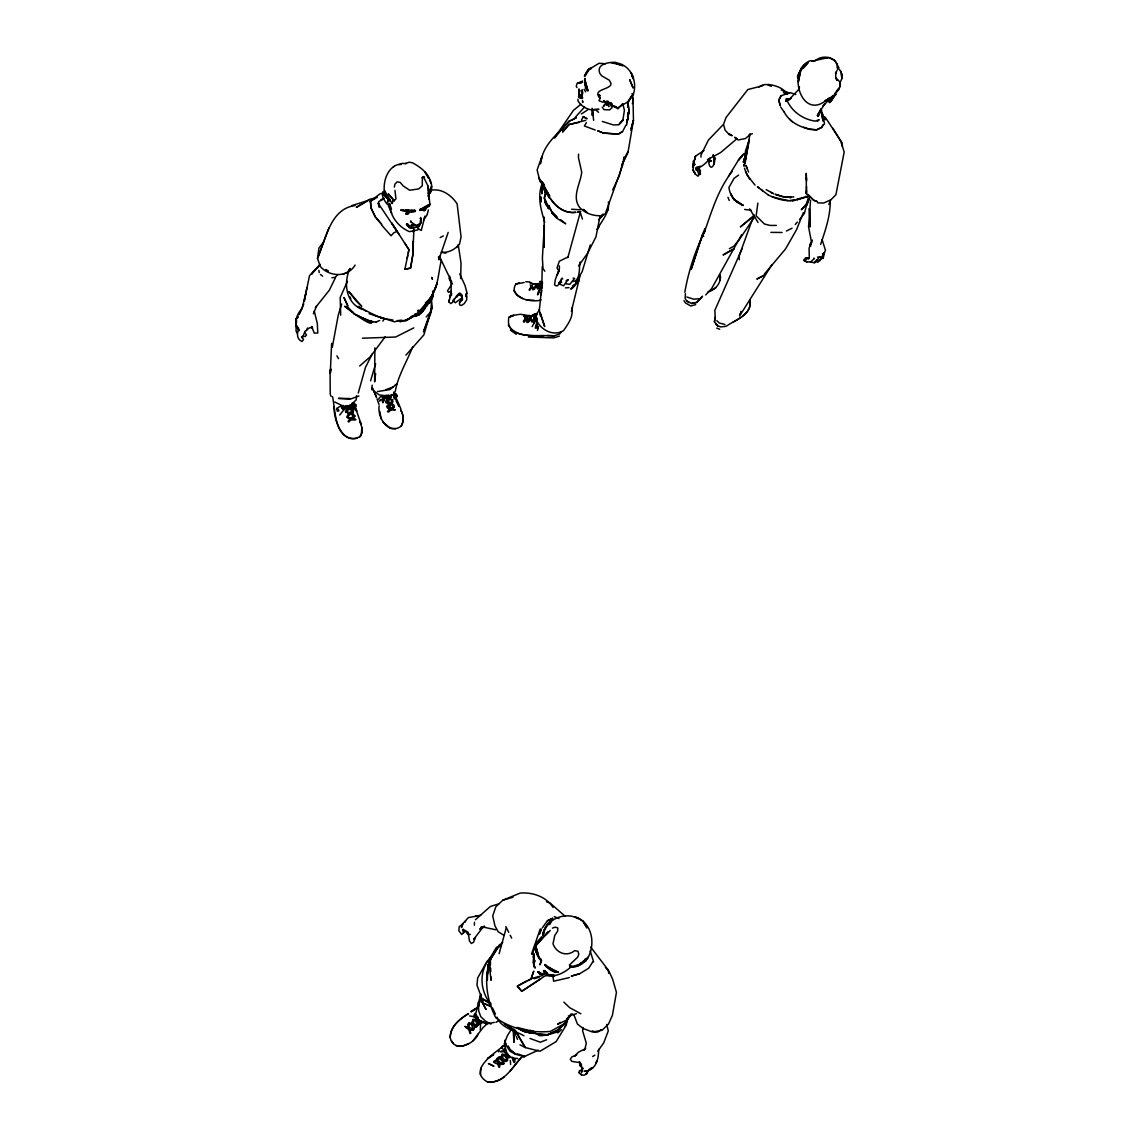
<?xml version="1.0" encoding="UTF-8"?>
<svg xmlns="http://www.w3.org/2000/svg" width="1140" height="1140" viewBox="0 0 1140 1140"><rect width="100%" height="100%" fill="white"/><g stroke="black" fill="none" stroke-linecap="round" stroke-linejoin="round"><path stroke-width="1.5" d="M374.875 347.814L374.632 381.857L375.644 373.564M542.255 266.432L541.828 285.727L539.548 308.384M544.207 217.099L544.065 247.409L544.336 225.478L542.384 258.139L543.025 268.513L544.806 271.206M623.936 157.121L622.953 164.331L605.354 213.65L602.433 215.617C594.011 216.358 585.547 213.693 579.661 207.509C571.496 196.707 580.531 183.654 581.728 172.14L578.422 157.548L578.607 154.157M537.111 322.121L536.327 327.978M314.241 311.063L317.305 323.375L317.789 333.051L314.298 333.137L311.633 326.51L312.488 327.95L311.363 326.995L312.403 327.437L309.325 327.907L304.978 331.327L302.399 337.982L301.516 336.899L303.525 339.606L302.043 341.516C298.31 340.204 296.813 335.915 297.725 332.453L298.438 328.505L296.742 325.798L299.093 330.643L298.139 327.75M399.413 234.869L391.647 222.927L408.932 249.674L404.914 269.211L410.557 268.099L412.709 255.56L413.934 229.112L413.165 232.061M482.676 999.638L482.633 1003.001L486.039 1009.484L481.964 1001.661L482.633 1003.001L490.913 1006.506M474.397 925.196L474.44 922.26M475.679 1017.222C476.335 1027.069 479.698 1028.394 476.62 1017.322M816.482 260.034L814.573 262.984L810.426 261.787M421.03 220.747L420.788 217.541L420.09 218.595M806.564 179.764L806.236 173.309L806.393 193.829L806.55 186.604M433.086 291.526L432.972 296.656L429.296 303.283L430.051 299.863M460.646 278.559L461.03 263.041L458.209 244.487M543.894 933.418L543.923 932.178L543.609 933.133M413.093 241.238L412.709 255.56L410.543 268.171L404.914 269.211M298.11 316.322L298.21 317.49M585.034 80.384C584.378 72.718 584.264 90.659 587.87 90.715L585.034 80.384L587.927 90.744L584.735 84.075L585.077 78.589M392.687 201.709L392.359 203.462M806.393 193.829L806.536 190.751M487.478 974.714L487.963 965.067M449.53 277.419L450.913 282.777L451.411 295.502L451.169 293.023L448.918 301.958L450.827 303.582C455.202 301.373 455.117 293.835 460.93 293.464L458.28 294.191M448.918 301.958L449.032 299.934M582.198 95.746L582.141 89.761L582.284 95.561L582.44 91.357L582.583 93.694M514.368 1035.32L513.941 1042.373L513.143 1029.961M537.51 328.819L536.969 317.918M685.439 293.664L685.14 298.338L686.651 300.932L691.624 303.454L696.896 302.357L702.511 296.229L696.911 302.357L691.624 303.454M542.526 184.438L541.856 193.843L542.569 184.167M582.127 1070.503L582.312 1067.952L581.144 1071.329L582.568 1070.588M543.167 182.927L542.654 187.316L542.555 183.526M432.003 296.5L430.721 311.947L426.218 316.906M807.149 202.521L804.427 213.38L799.51 219.564M816.497 260.661L819.062 257.398L820.715 257.127L817.523 257.07M744.506 162.935L745.503 150.879L749.351 139.536L744.862 163.818L749.992 133.922M806.065 259.236L806.536 258.21L808.445 258.067M799.126 89.96L799.411 86.683M579.704 90.573L578.65 96.772L581.543 98.425L582.683 97.741L582.312 98.411M832.001 98.553L831.773 99.892M627.941 112.86L627.599 116.451L629.18 109.597L627.67 101.403M538.55 326.51L537.439 330.458M371.711 389.552L372.196 385.163M578.621 96.814L578.849 94.777M480.638 1023.221L480.296 1030.004M488.12 972.164L488.832 965.851M583.039 1027.51L582.64 1030.973L586.302 1043.2L584.806 1049.47M591.774 115.04L592.486 108.884L593.256 115.553M431.632 185.991C431.105 187.787 431.718 194.954 428.155 193.216M450.214 1037.585C450.243 1026.313 459.819 1019.018 468.483 1013.617M533.021 962.944L533.734 956.859L533.947 961.861L533.99 953.539M356.649 395.623L356.122 399.969L350.123 405.555L343.71 406.396L334.804 401.978M692.593 167.338L695.471 156.18L694.987 158.987L695.471 156.18L703.978 150.565M720.124 279.927L719.825 274.797L720.523 276.664C720.395 284.173 714.951 289.988 707.983 291.94M837.344 67.217L840.465 70.88L842.289 75.554L841.876 78.489L841.448 74.029L841.833 78.532L839.795 83.291M585.718 87.153L585.49 88.45M430.607 190.48L431.062 187.06M534.104 955.192L533.705 958.213L532.993 951.701L536.641 942.638L541.699 936.71M332.31 347.159L338.224 315.281L341.658 304.038M830.732 199.714L828.823 204.488M810.569 200.227L808.545 226.746L811.623 242.891M487.435 973.546L488.747 964.839M627.171 122.436L629.18 109.597L628.653 112.19M627.556 119.828L629.18 109.597L626.615 125.186M480.795 994.394L479.455 1002.701L480.895 994.408M567.435 1018.02L566.324 1024.889L556.12 1041.632L540.018 1051.237L525.284 1047.574L519.954 1044.824M580.16 261.986L579.647 264.893L579.804 263.454C579.163 269.04 580.246 280.81 572.964 281.523M571.909 119.971L568.732 121.168L563.502 127.096L562.775 131.855L568.903 124.602L585.775 120.341M541.158 160.797C543.552 143.825 559.384 132.112 570.37 120.47M545.519 191.591L544.322 198.132L548.625 208.834L544.92 202.008L546.644 205.471L544.322 198.132L545.262 194.94M581.642 1072.726L581.97 1067.496L579.263 1061.582L581.571 1064.974L579.22 1062.594L571.838 1061.354L570.299 1059.331L571.696 1057.036L576.726 1054.714L574.475 1056.224L578.465 1052.177L584.293 1049.256M540.588 163.875L541.956 156.351L537.125 169.974L539.975 181.488L544.535 186.148L538.593 177.655L549.765 196.28L541.557 181.474L544.108 185.792L543.509 189.041L549.637 198.232M585.76 88.421L586.031 86.441L585.775 88.421M714.409 321.779L715.279 317.091L714.424 321.737L717.701 325.855L720.808 326.923L726.152 326.296C735.699 319.57 752.115 314.968 750.049 300.262C752.072 311.448 741.271 317.647 733.02 322.15M549.765 924.626L549.908 923.77M580.174 275.111L571.368 311.419M829.763 99.864L829.493 99.337M541.999 183.996C537.211 196.75 540.959 209.703 544.721 222.215M599.968 216.514L595.935 236.949L587.613 253.18L578.564 265.934M394.326 187.117L394.91 184.138L397.176 181.83L400.24 182.429L403.132 185.891L409.673 190.252L418.679 188.912L422.27 185.792L422.37 177.056L422.384 178.068L423.51 176.643L424.607 177.028M450.713 280.967L449.317 278.744L449.816 276.293M419.947 209.618C420.902 211.826 427.144 207.095 429.31 205.87L429.737 204.217L419.947 209.618L421.002 208.663M541.899 285.171L541.315 288.035C538.565 289.132 535.529 299.834 539.263 292.068M541.87 285.285L541.315 288.035L538.337 291.911M306.047 292.695L304.266 301.202L309.482 275.695L319.613 264.993M585.703 87.395L585.946 86.383L585.561 87.595M408.248 252.952L408.932 249.674L404.558 242.863M407.165 258.267L407.764 255.431M542.811 934.914C544.949 919.638 565.312 911.06 578.094 918.64L574.489 916.645C591.589 921.79 595.807 942.466 588.326 957.101C585.917 962.36 572.921 970.924 569.387 965.067L577.681 957.144L578.807 954.209L577.966 951.259L574.674 950.646C566.637 957.315 556.192 952.841 553 943.82L554.767 935.427L557.688 931.052L557.788 927.989L555.308 927.119L552.487 928.102M602.205 214.505L601.692 216.885L603.103 214.078M534.147 966.107L535.216 968.074L533.691 964.369L535.116 960.664M348.697 271.534C343.696 285.613 346.888 303.254 362.05 309.396M841.833 78.532L842.275 75.625L840.465 70.88M535.287 328.163L536.213 324.045M533.691 964.369L534.432 961.234M745.731 157.591L746.244 155.368M528.176 980.158L530.984 979.089L533.762 971.123L530.998 979.103L517.375 986.157L521.721 991.315L546.388 974.971M817.993 116.48L818.606 113.829M302.371 307.487L307.045 287.522M830.39 101.317L829.435 102.671L829.749 99.351M331.241 369.203L330.272 373.222L331.626 343.382M417.254 225.022L409.702 225.905L406.51 224.195L410.528 228.285L414.703 227.658L418.779 226.504L421.145 221.659L420.489 223.668L417.867 224.837L420.489 223.668L421.13 221.644L420.176 220.889M579.191 92.682L579.733 90.544M622.326 163.975L619.334 175.731L612.679 189.895M630.89 130.373L633.455 120.284L632.971 98.111M424.935 216.13L421.273 230.494L417.653 228.228M824.847 103.74L817.28 115.682L820.857 108.984M745.019 158.446L744.434 160.654L745.019 158.46M746.301 152.931L743.394 162.208L746.287 152.575M428.398 209.888L427.087 214.862L423.439 220.277M506.046 1044.098C497.126 1051.408 466.203 1070.061 487.521 1081.974L492.466 1082.173L499.705 1079.951L503.951 1077.215M579.006 88.835L578.849 93.523L582.341 98.439L581.543 98.425M481.066 1068.08L480.396 1074.764M550.563 923.286L550.976 921.719M336.557 409.588L339.079 406.838L343.425 405.441M605.454 101.745C604.642 103.783 605.112 100.691 607.991 101.104M580.289 212.339L567.834 257.654M482.049 926.877L480.054 929.414M499.135 953.653L506.16 928.16M358.259 393.001L365.413 367.536L372.31 353.756M420.674 221.331L419.648 225.421M388.227 200.327L387.543 202.521L387.928 198.787L383.183 192.161L385.12 192.689M632.33 103.598L633.298 100.249L632.087 93.509M533.705 966.706L534.019 963.599M708.026 160.968L711.446 161.053L709.451 160.184L708.795 163.391C711.246 173.024 716.091 161.994 714.495 157.42L713.341 155.083M757.872 203.119L756.148 215.831L764.384 223.982L770.013 225.435L776.383 225.421M631.004 128.678L633.455 120.284L628.097 151.805L622.768 163.376M598.643 1049.27C598.671 1057.307 597.061 1067.567 588.212 1070.659M370.6 380.817L375.63 363.774M704.093 232.945C711.645 211.669 718.115 189.083 732.436 171.171M480.724 994.265L475.466 1014.614L478.259 1020.286L483.346 1022.651L487.849 1023.649L494.304 1022.381M448.177 232.417L438.829 259.792L438.515 256.799M590.292 244.915L582.17 271.619L575.643 282.805M743.394 162.208L745.859 154.285M579.69 1065.073L580.174 1063.534L579.875 1065.686L583.295 1068.608M694.061 161.324L695.101 158.075M456.77 247.522L457.083 246.525M809.286 198.26L806.251 206.183M533.577 965.081L534.076 963.556M561.279 280.411L559.968 283.005L561.664 282.05M806.992 204.73L808.944 198.959M559.897 282.449L561.179 280.967M818.762 115.739L821.014 109.269M536.313 317.233L534.332 322.891L536.299 317.347M740.972 313.301L740.872 311.291M587 71.165L585.162 75.81L585.932 73.63M754.053 214.79L738.991 256.3L739.29 259.749M345.235 407.165L344.921 408.034L353.471 410.628L347.458 417.098C345.221 415.644 354.569 409.089 351.676 411.027L353.471 410.628L352.346 411.697C357.262 408.548 341.658 406.51 347.144 407.807L345.819 407.351M697.338 167.267L696.198 170.273L696.412 168.82L698.891 173.936L698.036 176.273L695.243 173.964L693.049 170.088L694.046 162.379L694.061 164.873L694.26 163.576L695.215 164.474M355.082 205.57C330.13 208.663 325.712 239.77 317.49 258.438L320.426 266.618C329.603 276.977 347.558 277.832 355.124 265.064M323.774 241.652L317.49 258.438L318.943 248.093L323.774 241.652L328.933 227.971M808.289 198.602L806.051 204.502L801.32 209.732L806.764 204.188L809.115 198.089M540.232 929L531.539 954.023L532.323 954.351M541.215 929.342L539.32 934.202L541.229 929.356M541.443 960.863L539.861 964.882L541.6 960.45M564.97 1026.37L568.774 1016.752M313.4 313.814L316.493 306.176L315.424 307.643L329.375 290.116L335.502 277.576M803.472 212.524L796.433 229.895L785.474 249.047L764.313 274.17M810.511 243.917L810.711 246.055M513.627 315.438L508.868 317.305C504.251 341.088 540.46 334.348 554.111 335.844M506.588 1052.006L501.486 1047.845L502.769 1045.936L504.963 1046.435M541.828 290.643L540.973 294.932M460.104 294.248L461.914 296.329L461.272 295.331L462.498 299.307L462.256 297.996L461.315 300.946L462.056 299.749C459.762 300.418 457.753 305.919 461.472 305.463L464.279 303.568L466.759 299.777L466.545 293.208L465.79 295.403L467.03 292.909L464.963 285.314L459.734 273.956M741.584 234.74L711.688 288.491L705.674 294.947M567.777 1017.621L565.754 1022.181L558.686 1029.919L547.628 1034.707L531.725 1033.196L529.416 1031.273L537.767 1034.165L547.756 1035.106M347.429 281.323L340.19 297.597L340.689 315.182M412.723 346.717C407.08 361.337 398.074 375.473 395.38 390.977L393.414 394.383L388.882 396.207L379.093 394.853L374.462 391.362M705.019 228.499L702.696 233.657L703.636 236.436M742.183 248.548L714.851 310.28L715.151 316.735M567.592 1018.077L565.754 1022.181L557.916 1029.791L547.628 1034.707M501.5 1047.86L502.099 1046.52M303.753 304.024L298.908 314.654L301.915 308.612C297.369 313.685 294.476 320.34 296.5 327.137L297.269 327.921M623.252 130.259L626.017 125.015M535.116 317.376L533.235 321.751L532.466 321.537L534.617 316.735L536.812 314.654M621.998 164.445L628.097 151.805L623.879 159.087M543.98 931.765L546.601 926.378L552.002 920.265C545.177 922.374 536.356 946.699 550.207 930.425M382.855 402.776L385.064 398.316L388.17 397.205M401.052 426.303C404.13 421.43 403.617 414.832 400.682 409.987C403.603 414.832 404.173 421.43 401.052 426.289C388.412 435.295 377.183 417.525 379.164 405.826M543.524 971.622L544.621 970.61L548.81 975.527C557.36 976.866 565.526 971.85 571.625 966.392M465.134 922.089L465.676 921.035M382.456 401.864L384.65 397.561L387.514 396.563M837.159 70.224L835.52 73.402L835.905 72.205L835.649 76.565L836.86 80.413L836.119 78.118L837.715 79.985M489.317 962.531L487.849 965.395L487.364 979.987M830.105 102.23L835.805 94.435L834.879 94.078L835.862 94.477L835.036 93.01M505.234 1051.379C505.447 1059.516 509.865 1066.926 506.16 1051.821M539.234 284.131L538.066 283.732L538.778 283.917L536.427 285.527L534.318 289.46L532.081 285.884M833.554 97.114L831.986 99.75M581.514 120.113L582.996 117.306M580.046 1062.808L579.761 1064.846M488.191 965.295L489.716 962.445M561.422 278.987L557.93 285.499L556.22 285.94L554.524 284.801L555.394 279.386L559.412 268.712L559.37 265.905M831.331 100.277L834.494 95.019M388.655 394.91L387.7 396.606L388.84 397.005M832.371 96.188L829.108 101.845L832.685 96.145M597.26 229.454L598.985 226.39L597.26 229.454C601.578 220.804 609.957 212.411 608.389 201.965M820.629 244.43C825.289 230.551 830.462 215.902 830.205 201.039M460.204 301.644L459.491 302.855M343.297 274.198L347.743 272.189L349.937 268.442M586.416 122.607L584.407 126.013L595.237 130.031M532.109 326.624L534.261 322.976M511.475 1029.106L507.328 1035.79L504.251 1043.855L506.93 1054.158L512.188 1058.005L517.774 1058.519M571.04 1013.902L565.554 1023.036L550.421 1031.415C531.468 1033.139 511.333 1029.221 495.843 1017.749C483.674 994.949 481.365 960.749 502.754 942.239M433.172 296.058L426.389 306.632L423.923 307.743L430.022 301.316L432.758 296.058L432.701 291.17M728.489 176.273L738.449 160.085L744.206 153.529M739.547 316.008L771.98 264.608M490.514 964.682L490.328 959.467L499.79 944.59L490.328 959.467L489.772 969.527L491.069 980.315L490.955 976.837M549.337 924.212L549.893 923.315M592.743 961.904L588.682 968.273L579.633 973.745L571.368 976.082L579.633 973.745M700.188 166.155L698.592 167.623M406.595 213.665L408.02 212.981L406.581 213.636M382.784 321.152L384.123 319.1M478.187 1034.051C473.784 1044.696 453.72 1053.16 450.2 1037.585C450.3 1026.342 459.791 1018.989 468.483 1013.617M710.434 157.748L708.51 160.099L709.194 159.871M754.552 216.956L739.205 239.742L733.832 246.197L729.386 248.677M584.378 107.16L575.287 117.335M812.45 240.084L809.087 248.121L809.286 257.127L808.303 258.88L809.129 258.466L805.495 258.238L803.814 259.948L806.792 261.829L810.597 261.943L814.487 258.495L813.746 258.167M705.318 230.394C695.528 249.503 688.432 271.178 684.827 292.325M531.824 286.183L529.872 290.144L529.06 289.988L532.551 284.53M839.04 89.262L833.853 95.475L824.961 101.175L826.415 100.135C801.035 121.225 786.173 69.754 810.341 60.676L813.59 60.962M423.752 309.852L425.32 307.629M597.83 1051.194L603.687 1042.957L608.276 1030.931L606.694 1024.418M347.743 272.189L350.293 268.613M424.978 308.698L418.622 315.196L421.8 311.947M390.906 396.449L385.619 401.351L393.642 404.714L393.514 405.854L385.833 402.719L391.576 396.734M542.284 927.917L547.485 920.678L552.9 918.185L547.499 920.707M456.841 297.098L459.562 293.365L460.318 295.403L459.192 293.222M543.395 934.686L542.854 935.427L542.996 934.529M424.337 217.925L425.12 216.857M548.112 924.198L550.364 921.348M584.107 1050.325L585.703 1048.187M591.332 68.471L590.192 68.229C585.974 71.336 579.875 84.36 589.58 68.856L588.382 69.754M578.906 90.317L578.65 91.571M539.676 309.852L535.985 314.54L536.655 320.596C541.357 330.272 553.527 336.671 563.516 330.643C568.048 324.031 573.734 316.564 571.739 308.071M829.977 102.087L831.16 100.562M475.409 919.723L490.399 906.457L498.75 903.892M839.011 88.179L836.233 91.642L839.596 87.666L840.109 85.486L840.323 82.493L838.185 80.156M385.206 336.756L370.415 356.663L359.656 365.983M378.466 399.171L380.404 396.763L387.244 395.138M411.654 222.086L410.571 220.918L410.756 222.058L414.647 224.366M786.115 100.619L787.854 98.482L786.03 101.474L786.286 98.639C790.861 110.851 802.403 119.244 815.143 121.125L819.176 119.657L817.352 121.467M561.507 331.697L559.683 333.963L554.111 335.858L547.428 335.545M510.307 1070.816L521.393 1057.307C512.202 1067.467 503.695 1083.969 487.521 1081.974M524.144 282.52L515.836 284.074C507.799 297.198 531.568 303.368 541.158 299.891M451.07 285.385L447.493 290.828L448.533 292.325L450.599 291.327M619.975 123.334L622.896 119.914L624.421 110.266L622.782 103.669M795.25 224.509L797.387 222.043M320.041 264.366L311.462 274.241L319.542 265.192M451.654 293.436L449.602 295.545L449.801 297.454M829.307 99.522L822.695 106.276M535.971 945.573L548.141 931.865L536.47 944.918M405.94 355.181L423.852 334.918L432.203 306.66L431.447 302.171M617.88 108.913L622.411 103.925M619.063 124.574L623.067 120.17L618.664 124.73L613.505 124.958L602.362 121.467M472.644 1041.162L483.232 1027.397L488.291 1022.822M799.382 88.806L788.695 99.978L791.26 97.983L786.002 100.99M835.349 95.005L835.15 93.865M339.706 415.046L343.496 410.243L349.581 405.826M722.86 125.001L708.424 140.049L700.986 155.054L701.029 157.121M389.353 395.993L392.245 394.739L395.822 394.839M587.827 70.124L599.07 63.256L605.582 63.769M572.38 1013.959L566.124 1020.3L557.603 1024.304L560.253 1022.281M453.278 299.82L454.547 298.652M742.14 156.422L738.449 160.085L743.024 154.427M359.727 437.105L362.121 432.587L361.865 427.372M425.363 302.955C438.216 292.966 437.817 275.054 441.251 260.519L439.085 256.6M392.773 200.312L394.155 200.811L395.936 198.844L394.967 190.352M337.625 274.882L335.089 277.305L331.911 277.79M829.92 97.812L825.047 101.317L826.415 100.135M710.291 158.446C706.401 162.336 701.442 168.207 695.685 168.05L696.583 168.079M484.415 926.051L480.04 928.844L483.089 927.105L473.684 939.289L475.423 937.493L473.584 942.196L471.376 943.478L469.452 940.999L468.127 932.207L464.664 930.226L462.555 930.525L463.424 929.171L463.581 932.734L461.743 934.501L458.822 930.71L459.206 926.649L462.968 923.899L461.458 927.604L462.227 924.326L468.355 917.572L479.356 915.648M553.085 907.454C546.032 896.567 532.75 892.15 520.239 893.062L502.854 900.201L495.815 906.827L492.722 915.976L494.959 925.88L498.223 931.822L503.994 935.341M462.284 297.597L455.302 302.756L452.979 300.575M808.246 196.579L807.191 197.562L805.695 196.393M557.816 1032.954L561.393 1029.662M802.047 69.184L800.138 70.922C805.21 66.12 793.996 76.195 798.698 78.802L799.34 79.002M535.045 313.956L533.663 314.825L535.344 314.298M350.408 406.595L345.491 411.241L345.99 412.039L352.203 405.997L350.408 406.595L351.277 405.84M736.411 139.18L720.566 152.603L707.456 159.657M583.466 962.317L585.59 961.077L584.706 960.507M424.051 309.353L421.002 311.776M572.48 286.168L574.503 284.373M401.109 164.602L399.784 164.117C388.412 166.155 383.496 179.522 384.223 189.967L392.132 203.518M480.709 1022.765L475.608 1027.24L480.596 1023.008M508.853 317.319L513.613 315.452M598.557 219.649L600.908 217.655M614.232 63.626L615.401 62.643C630.904 64.567 637.916 81.211 633.128 95.162L628.24 101.674L617.025 108.243L613.32 106.105L616.498 106.818L612.707 106.262L610.94 102.785L603.673 101.346L604.243 100.733L603.003 102.272L599.042 100.776L600.11 97.37L600.139 98.567C592.202 89.675 606.651 90.174 610.712 85.215L610.969 83.405L609.316 80.227L601.549 75.725L599.811 73.302C594.168 58.553 628.126 63.113 611.154 62.743M749.977 134.734L745.361 138.581L737.879 140.006M753.497 215.973L740.373 226.931L753.782 216.059M580.972 104.196L573.406 110.409L554.482 138.025L563.488 127.139L562.732 131.855L568.903 124.602L579.234 122.322M492.851 954.622C478.686 968.744 478.772 989.035 490.998 1004.825M423.068 209.603L425.633 208.905L424.451 208.791M567.92 257.027L559.327 261.231L557.047 267.843L557.816 269.639L559.37 269.752M601.036 1029.719L598.286 1031.8L595.351 1032.298L592.316 1030.831M407.864 213.893L408.818 212.966L408.205 212.254C404.7 211.684 405.84 215.873 408.533 213.479L408.676 212.482L407.464 212.254L405.826 213.864M419.791 210.43L423.695 209.076M382.185 397.889L386.089 395.894L389.224 396.007M349.923 405.655L352.645 405.156M716.148 287.551L711.047 290.429M374.861 198.089L369.859 201.509L380.048 193.829L383.225 192.959M827.526 99.323L829.777 97.712M814.615 262.058L819.589 261.046L825.488 250.401L822.111 239.614M541.885 284.159L538.75 288.719L535.715 284.245M369.859 201.509L377.383 197.277M545.191 973.745L541.928 973.959L538.408 971.779L541.928 973.959L545.96 973.204L540.004 974.044L537.767 971.722L540.004 974.044L545.932 973.232M581.913 963.215L579.605 964.483M342.841 409.317L347.7 406.068L346.916 405.868M495.957 1022.395L498.807 1020.485M395.067 385.178L397.176 383.809L389.909 389.581L377.482 391.561M581.372 113.943L587.642 109.896M470.991 1011.479L478.444 1006.691M393.443 166.825L394.155 166.369M540.702 978.861L521.778 991.301L517.375 986.157L526.21 981.084M405.099 163.661L409.103 162.208L412.637 162.821C418.936 166.568 426.189 170.858 428.583 178.182L424.849 171.955C430.051 177.641 434.397 186.504 429.566 193.7L429.538 192.902M592.643 1056.495L594.838 1055.17M814.829 60.99C820.672 55.903 828.851 55.96 834.95 60.634L838.912 67.716M699.233 172.838L700.501 170.986L698.364 166.825L698.549 167.879M489.886 959.738L487.008 961.405L477.689 977.963L476.947 985.046L482.804 1001.062M538.251 1050.182L522.804 1057.264M423.31 207.908L429.866 204.331L429.31 205.856L423.026 209.432M588.967 68.942L591.346 68.486M347.843 406.011L352.773 404.258L354.725 405.982M758.884 87.025L762.917 84.844L766.436 84.46L771.381 86.312M497.553 947.753L500.503 946.172M383.026 199.301L378.665 201.609L379.278 207.224L378.067 203.02L397.034 231.377L393.77 232.802L391.063 235.795L381.587 225.036M393.101 387.001L385.662 389.738M306.446 330.728L307.501 327.992M440.183 237.547L443.303 235.937M413.791 327.864L395.666 337.012L362.406 338.209M358.915 396.022L350.336 399.1L338.452 398.387L350.094 398.53M352.445 403.859L349.267 406.31L342.029 408.562M786.457 231.021L792.044 228.228M405.341 320.326C421.102 313.928 432.103 298.751 437.261 282.934L431.248 297.255L420.232 310.251L417.553 310.964M427.984 196.194L430.065 192.56M804.797 197.633L792.642 200.911M399.128 164.816L402.064 163.391L406.453 163.576M380.903 199.742L384.123 198.203M542.384 283.19L539.961 284.658L537.638 289.061L535.9 285.855M386.061 195.524L385.277 195.909L386.987 195.61M738.62 175.076L734.103 178.325L728.916 187.502C729.914 195.823 735.485 202.478 743.237 205.428M501.173 945.188L496.342 947.454L489.63 959.096L488.69 969.67M424.08 210.672L425.761 209.361L424.066 210.701L422.783 210.116M780.8 95.803L790.319 92.668L795.834 94.549M837.544 68.984L837.002 63.84L834.537 60.477L828.78 57.47L812.008 61.175L813.248 61.004M405.227 320.454L414.689 315.737L405.826 320.882L400.268 320.269L394.483 321.822L369.118 313.714M539.761 281.466L542.312 281.822M582.597 81.026L577.082 83.534L576.227 86.241L576.997 87.581M568.433 279.856L566.167 280.839L567.649 279.984L563.573 285.869L559.754 284.06M415.687 225.492L411.511 225.948M386.261 396.692L379.449 401.137M580.517 963.357L585.077 961.49M468.911 1043.513L462.569 1046.092L456.014 1045.736M376.058 321.922L379.72 320.483M410.885 316.635L414.875 315.082L415.074 313.828M572.836 966.919L569.971 966.791L573.776 966.207M546.659 1039.78L540.274 1042.231L530.014 1038.455M407.009 213.023L407.764 212.867M424.436 209.389L425.078 209.674M808.246 196.066L796.547 199.358M341.416 407.764L348.028 405.612M579.832 82.664L582.269 82.137M590.335 1068.465L592.857 1067.567L587.328 1071.301L584.207 1071.301L587.699 1071.13L589.537 1069.249L586.131 1073.866L587.442 1072.113L586.901 1073.709L584.193 1075.191L581.6 1074.977L579.02 1072.626L579.448 1070.645L582.483 1069.976M580.317 963.2L581.585 962.759M515.822 284.074L519.427 282.834M543.424 970.91L544.621 970.61L547.784 973.959L543.638 970.496L547.798 974.6M470.321 934.444L467.728 934.259L465.605 931.366M481.607 928.06L484.757 927.019M582.754 962.16L585.917 960.849L585.119 959.125M575.201 965.737L579.476 964.34L588.326 957.101C584.25 962.245 576.612 967.689 570.356 966.435M417.91 229.881L409.445 231.634C398.259 227.031 389.78 215.773 389.567 203.447L391.476 209.19M606.95 102.016L605.839 103.484L607.463 102.643C610.199 102.158 612.223 109.554 610.94 104.239L608.062 101.973M818.121 260.746L823.337 257.526L824.534 252.781L822.467 253.849M351.59 205.67L368.377 200.355L356.336 207.338L369.659 199.286L374.818 198.061M749.08 134.762L752.4 133.722M559.398 336.115L553.755 337.882L528.404 337.027M408.818 319.157L400.211 321.836L399.912 321.081M534.275 978.747L539.177 977.251M502.854 900.201L512.943 897.209M568.375 1015.968L576.47 1013.674M531.739 978.505L542.968 975.356M416.057 227.316L418.779 226.575M509.922 1056.68C510.749 1061.126 492.907 1049.299 508.483 1056.424M388.17 396.891L389.567 396.535M762.831 85.685L747.826 89.547L726.009 117.52L723.529 124.388L725.083 130.131L729.486 134.891M695.685 304.665L690.683 305.962L685.425 302.941L683.957 300.547M384.607 190.736C379.207 193.301 384.821 201.224 387.386 204.488L388.754 204.046L390.08 206.069L388.997 204.459M569.302 977.593L553.584 981.241L553.157 977.351L551.389 975.256M380.19 399.798L380.974 399.627M430.678 190.38C441.209 187.844 451.725 195.339 457.14 203.932L461.073 236.892L459.548 244.046C455.131 249.275 448.604 253.208 441.551 252.139M536.584 314.911L524.956 316.778L523.972 315.367L524.728 316.45L531.254 316.065L520.296 314.255L510.535 315.78M356.963 438.273C334.704 441.266 335.616 411.626 332.567 396.677M581.3 82.564L577.667 83.177L582.597 82.308M413.578 225.349L411.184 225.179L414.675 225.15M577.581 212.254L580.802 211.669L577.567 212.225M555.023 1031.643C568.148 1028.622 539.405 1038.797 538.094 1034.707M541.272 285.812L536.484 286.596L541.714 286.04M475.537 916.133L480.767 915.277M794.58 200.099C785.56 201.908 776.297 198.916 768.246 194.969M794.566 200.141L789.806 200.668M410.528 228.214L413.321 227.886M826.856 100.591L829.45 100.291M529.231 318.758L524.443 319.286L527.507 319.072M337.155 411.155L338.936 410.956M337.81 409.83L338.666 409.745M534.047 300.205L526.338 300.119M700.216 298.637L693.733 299.207L686.836 296.998M395.822 428.597L390.407 428.341L383.04 422.142M411.911 210.216L415.459 210.53L415.174 211.413L411.412 211.769L400.781 210.23L411.925 210.216M565.454 287.879L568.946 287.608M352.488 406.211C362.064 419.164 353.457 402.107 350.336 405.669M505.205 1050.88L501.258 1051.037M392.459 395.167L395.936 395.894M500.503 1051.878L504.692 1051.664L507.157 1054.201M782.083 232.489L770.897 232.375M533.933 283.86L542.555 283.546M405.811 210.131L408.719 210.031M546.103 975.783L554.881 975.612L547.898 974.785M817.366 262.029L818.235 262.015M827.384 57.898L823.707 57.898M594.481 109.269L598.899 109.283C590.962 111.891 582.369 107.787 577.98 101.018L577.952 99.209M543.623 335.63C531.397 335.687 515.764 337.141 508.283 325.028M534.461 313.942L537.268 313.999M817.694 202.863L823.693 203.034L830.903 199.771L835.933 194.698L844.184 152.019L840.707 141.175L832.685 128.022M786.871 196.75L793.825 196.992M525.768 281.751L529.858 281.894M458.323 294.619L461.073 294.747L459.278 294.548L462.184 295.36L459.962 294.605L461.914 296.329M406.31 214.106L407.066 214.149M724.926 324.487L719.255 323.005L716.861 320.682M571.553 209.233L580.36 209.817M302.399 336.3L305.207 336.5L306.503 334.918L304.637 332.453M352.787 402.89L356.065 404.586L356.136 406.695L354.711 407.051L353.571 405.74M534.375 314.298L536.626 314.512M403.118 210.131L400.781 210.23L411.426 211.798L415.174 211.37L414.39 210.017M392.972 320.027L380.66 318.046M698.535 174.805L700.43 174.32L700.274 172.567L696.839 167.053M788.068 200.668L772.336 196.878M397.404 320.497L401.85 320.981M385.876 195.496L387.073 196.094M376.57 322.378L368.305 320.725L353.714 313.757M744.648 209.446L751.289 210.287M527.606 1032.227L530.941 1032.74M484.229 927.148L481.351 926.692L495.715 929.756M767.833 84.403C774.773 85.201 782.61 87.509 786.757 93.466M469.609 1015.94L473.114 1016.538L479.27 1020.143M542.555 282.065L540.075 281.552L541.471 282.121L542.027 284.772M370.799 321.338L373.108 321.779M380.945 317.632L383.966 318.231L377.141 316.407L357.932 306.475M805.495 258.238L807.362 258.637M441.322 252.239L445.868 253.222M542.426 183.084L541.643 182.885L542.441 184.709M517.717 1027.568L534.689 1031.885L529.929 1030.204M368.277 320.54L371.498 321.394M516.933 1053.802L519.697 1054.571M371.455 321.565L362.506 317.903M546.502 901.74L549.836 902.852L565.355 916.446M803.657 127.224L809.172 129.347L816.71 129.775L821.527 127.509L823.294 124.73L821.541 127.509L816.725 129.803C804.113 129.404 790.376 123.747 784.192 112.048M528.062 1032.256L523.018 1030.204M480.396 1021.853C465.59 1015.213 476.406 1023.934 480.923 1021.896M781.285 90.017L789.535 93.11M485.398 1004.126L490.172 1006.007M545.889 965.024C542.626 964.796 552.9 971.864 555.451 972.263L558.201 972.149L553.541 970.397L544.692 964.554L550.221 969.698L555.437 972.263L558.144 972.178L547.955 966.948M716.775 328.092L719.696 329.261M561.664 278.531L562.676 278.93L562.234 278.146M394.739 393.4L396.321 393.955L397.162 396.62L396.492 395.081M554.297 916.603L558.999 918.584M484.913 1003.955L482.633 1003.001L480.638 996.274M787.583 94.121L783.451 92.368L786.685 93.779M521.08 1054.956L524.913 1056.638L515.38 1054.244L510.05 1051.237L506.53 1045.993L504.692 1040.307M373.051 314.512L377.141 316.379M393.856 396.022L396.193 397.091M524.001 1035.804C514.781 1030.589 501.215 1028.109 496.926 1017.136M770.897 192.418L773.59 193.7L766.165 189.653M579.291 97.555L580.246 98.026M357.148 315.267L371.711 322.634C370.258 328.035 326.838 292.382 353.072 312.374M409.702 225.905L406.495 224.195L409.203 227.644M479.441 1020.357L481.807 1022.894M587.2 118.76L583.053 116.537L586.416 118.56M490.984 1003.385L481.949 998.526L490.371 1004.012M490.955 1024.105L485.455 1021.098L480.781 1016.681L478.686 1010.938L478.444 1001.861L479.327 1005.708M580.859 1013.759L569.687 1007.674L563.858 1002.131M407.251 223.796L408.191 224.323M357.932 306.446L366.439 311.363M508.753 1026.884L515.266 1030.688L504.322 1023.677L507.642 1026.085M759.226 187.858L757.43 186.817L768.246 194.954M573.106 278.132L574.674 278.345L569.801 284.359L566.067 283.774M822.738 115.838L825.374 117.449L842.147 142.871L842.417 146.59M583.024 921.263L586.872 927.775L583.024 921.263L578.094 918.17M522.676 298.609L517.346 295.132L513.812 290.529M473.812 1015.455L478.187 1018.433L478.059 1017.578M482.761 1022.01L478.686 1020.072L474.354 1014.344M510.435 330.201L516.263 334.262M686.651 300.932L688.988 302.656M596.875 110.993L598.571 112.276M320.44 274.498L322.606 276.137M510.692 1050.225L515.18 1053.716L510.563 1050.082M556.747 216.657L551.632 212.567L556.591 218.054L565.711 223.811L560.595 219.721M393.87 398.031L396.549 400.197M504.635 1048.743L505.604 1049.555M537.51 953.995L537.51 954.707M537.481 954.023L537.481 954.864M581.6 1074.977L579.02 1072.626M715.578 323.974L717.701 325.826M297.284 333.365L296.044 330.971L296.315 319.969L296.471 322.435L296.315 321.295M512.459 1057.222L515.351 1059.858M585.675 91.841L584.079 89.362M755.036 185.122L747.156 175.133L744.477 168.236M789.593 119.173L792.3 121.852M821.926 116.052L825.588 119.7M605.34 967.433L608.874 970.995L612.679 979.36L616.441 992.413L612.394 1015.341L608.532 1023.977L602.12 1030.246L592.515 1032.028L583.067 1028.437L577.481 1024.119L573.862 1014.714M512.231 1057.649L515.038 1061.81M539.591 284.173L539.833 283.219L541.999 287.266M483.702 1021.654L485.797 1023.806M347.045 306.361L354.027 313.642M761.321 189.511L762.717 190.964M507.443 1054.044L508.611 1055.284M556.961 217.384L551.746 211.769L548.839 207.095L548.796 205.257L551.746 211.769L556.776 217.512M388.241 198.816L386.318 196.721L387.059 197.605M581.029 95.917L582.013 97.042L580.574 94.691M381.629 224.281L375.302 216.956L370.999 207.908L370.514 202.094M381.629 224.281L375.331 216.942L371.027 207.922L370.543 202.079M581.457 97.555L578.849 93.523M590.691 947.084L608.133 969.912L608.746 973.361M550.876 199.115C556.334 207.665 565.44 213.707 575.914 212.296C562.789 214.249 553.199 204.017 547.2 193.686M481.109 1020.556L482.761 1022.58M352.474 405.341L355.053 408.505M478.401 1018.02L474.938 1013.375M547.271 205.442L548.824 207.509M451.383 1040.792L453.435 1043.57M780.757 107.203L784.206 112.048M530.171 284.843L533.021 289.945L535.686 285.2L538.137 283.532L540.303 285.029L541.828 288.506M481.436 1022.794L479.783 1020.799M514.168 1029.306L525.284 1047.574L515.864 1030.987M540.83 959.168C537.524 957.885 536.142 942.466 535.372 948.95C535.159 951.359 541.286 963.186 540.83 959.153C541.258 963.229 535.173 951.359 535.344 948.965L535.885 946.357L537.952 953.624M452.452 284.017L449.317 278.744M749.593 178.98L745.475 171.484M391.69 213.152L388.384 205.756M749.678 208.877L758.029 222.442M537.026 954.038L536.712 953.396L537.496 954.821M508.084 1045.822L509.822 1048.757M534.062 315.125L536.812 320.767L536.17 321.38L533.335 315.766L533.976 314.911L533.249 315.538M423.952 177.911L428.041 186.091L429.794 203.675M336.913 355.851L338.509 358.615M399.086 406.31L396.364 401.052L399.086 406.31M359.898 421.572L361.865 427.372L361.238 435.594C344.166 448.091 333.308 420.518 334.163 406.752M359.898 421.586L361.067 423.88L353.614 402.733M505.818 926.564L508.739 932.349M510.207 935.242L511.661 938.135M590.135 950.846L593.641 961.946M451.654 281.808L439.37 256.258M492.48 1007.902L495.444 1014.059M512.63 1059.587L514.111 1062.679M400.895 408.961L393.585 392.132M746.985 168.563L745.973 165.343L748.595 172.083M429.495 179.949L431.034 183.34M516.292 1036.616L517.517 1039.352M534.418 960.094L533.363 956.474L533.976 958.598M513.755 1030.603L515.651 1035.106M547.471 205.371L545.832 200.84M831.516 98.339L831.773 98.696M727.961 197.291L729.258 200.498M544.834 191.192L545.49 192.831M401.309 320.397L401.594 321.124M331.142 396.521L330.215 394.055L330.087 369.859M350.094 297.013L350.821 298.979M540.816 314.868L544.692 326.524L538.907 309.368M377.041 398.843L378.993 404.429M418.266 310.108L418.808 311.676M580.075 211.926L582.469 219.108M632.985 78.517L632.101 75.354L632.857 78.56M582.497 101.104L582.839 102.386L582.526 100.819M611.738 103.284L612.109 107.516L609.672 109.882L604.058 109.682L602.262 107.174M381.045 418.964L379.891 411.511M507.443 1053.417L507.728 1054.785M318.829 270.337L319.243 272.588M543.652 183.597L544.179 186.49M821.399 109.611L822.98 121.011L821.285 112.062L823.08 114.741L824.491 124.26M592.087 108.286L593.669 120.327M421.187 219.906L421.073 218.723L421.102 219.992M540.303 313.115L540.574 316.122L540.317 312.759M510.321 1060.528L510.635 1064.475M709.451 160.184L709.579 161.909L709.507 160.954M428.483 192.689L428.925 199.286M806.379 177.854L806.593 181.232M428.041 186.091L428.839 199.172M627.769 102.059L628.083 107.545M627.641 101.973L627.941 107.402M490.642 968.159L490.77 971.622M693.533 160.897L693.376 165.756L693.533 160.897M528.789 321.509L527.934 321.851L528.789 319.471L532.665 314.982L533.349 316.108L532.565 315.253L528.789 321.509M463.709 930.938L463.581 932.734L463.709 930.938M430.108 189.169L429.353 193.301L430.108 189.169M347.187 417.212C349.781 421.601 364.216 420.033 349.025 417.71L351.562 418.266L347.187 417.212M604.628 104.652L603.63 106.291L604.628 104.652M571.895 119.985L576.413 117.62L571.895 120.014M714.495 157.42L713.783 163.932L714.495 157.42M840.123 84.873L839.909 86.64L839.895 83.59L840.123 84.873M523.474 321.252L524.144 322.363L527.977 315.78L528.746 316.706L528.105 315.524L523.474 321.252M346.076 412.024C356.791 418.209 355.509 412.908 346.076 412.024M810.198 244.388L810.07 245.214L811.352 242.279L810.198 244.388M801.007 68.728L798.385 81.681L801.007 68.728L805.097 64.51L801.007 68.728M503.937 1063.706C486.424 1057.592 494.66 1065.416 503.068 1064.261C500.047 1053.902 502.355 1050.752 503.937 1063.706M465.12 1026.499C469.338 1032.569 481.051 1029.961 465.12 1026.499M336.87 408.32L336.599 409.574L336.913 408.248M432.203 306.66L430.621 313.657L423.467 331.826L432.203 306.66M498.394 1057.336C502.498 1063.649 515.009 1061.896 498.394 1057.336M498.807 1050.71L498.579 1051.636L498.807 1050.71M392.773 399.898C385.42 400.354 380.846 394.397 392.773 399.898M627.37 119.7L626.644 122.493L627.356 119.728M469.124 1022.794L469.139 1028.309L470.891 1033.324L469.894 1033.495L467.614 1024.319L468.754 1023.635L477.118 1026.399L477.446 1025.245L469.124 1022.794M608.332 207.737L607.449 210.544L608.318 207.765M696.383 253.194L691.125 269.567L702.611 234.298L696.383 253.194M395.096 409.873C388.626 411.184 381.544 403.731 395.096 409.873M296.471 318.659L295.816 320.155L296.87 317.732L296.471 318.659M631.475 96.259L628.24 101.674L631.475 96.259M558.315 272.317L557.147 274.897L559.013 270.892L558.315 272.317M384.622 397.632L382.47 402.078L384.65 397.561M780.986 95.874L778.777 100.206L780.359 105.806L778.777 100.235L781.014 95.874M559.797 282.036L558.714 283.575L559.797 282.036M392.26 401.009L386.588 406.41L387.244 407.094L392.345 402.591L393.015 401.665L392.26 401.009M394.283 406.809L388.626 412.024L387.386 411.583L393.599 406.111L394.112 406.937L393.656 405.868L394.283 406.809M497.211 1058.419C498.565 1074.792 502.199 1065.031 497.211 1058.419M597.146 1061.112L595.793 1062.722L597.146 1061.112M579.206 280.24L572.394 288.349L570.584 289.076L579.206 280.24M806.436 64.367L803.116 68.257L808.032 62.671L806.436 64.367M741.057 313.058L739.946 314.312L741.057 313.058M351.448 417.881L348.042 421.387L348.812 422.028L354.854 415.858C351.847 414.761 356.735 416.342 353.756 416.884L354.654 416.072L353.756 415.544L351.448 417.881M823.337 257.526L822.154 258.481L823.337 257.526M473 1020.229C477.275 1038.882 468.982 1024.162 473 1020.229M353.927 415.359L353.058 416.2L353.927 415.359M500.36 1056.552L494.404 1061.725L500.36 1056.552M423.325 310.992L415.786 316.407L423.325 310.992M529.53 315.466L528.789 316.022L531.753 322.007L532.551 321.452L529.644 315.709L528.86 316.264L529.53 315.466M491.026 1056.01L487.393 1058.647L493.691 1054.657L491.026 1056.01M524.956 315.595L524.215 316.122L527.107 322.549L527.962 322.207L525.098 315.851L524.329 316.35L524.956 315.595M475.694 1008.857L471.276 1011.793L475.694 1008.843M582.455 963.257L577.595 965.78L582.455 963.257M622.697 131.413L618.379 134.121L603.445 133.095L597.631 130.73L603.445 133.066L618.379 134.121L622.697 131.428M734.032 248.805L723.273 254.847L734.032 248.805M539.99 283.546L539.149 283.774L539.99 283.546M764.014 275.381L757.06 278.944L764.014 275.381M799.639 198.987L797.288 199.557L799.625 199.016M605.041 104.139L606.779 104.809L605.041 104.139M554.339 975.683L549.024 974.785L554.339 975.683M791.003 197.534L782.596 196.579L775.129 194.27L782.596 196.607L790.989 197.548M530.67 1033.097L522.932 1030.973L516.776 1027.454L526.566 1032.413L520.339 1029.848L530.67 1033.097M614.945 63.185L612.351 62.629L623.024 65.749L614.945 63.185M350.194 413.107L347.814 412.538L350.151 413.136M384.736 195.838L383.71 194.427L384.736 195.838M533.663 284.002L530.072 282.905L533.648 284.002M493.705 1066.114L488.504 1063.563L493.705 1066.114M473.228 1030.389L471.618 1029.805L473.228 1030.389M817.352 201.68L813.59 200.184L807.776 194.356L813.575 200.156L817.366 201.68M806.792 261.829L804.042 260.519L806.792 261.829M598.657 94.791L600.182 95.689L598.657 94.791M743.123 205.385L733.718 199.272L730.712 193.871L733.69 199.243L743.194 205.428M607.107 102.728L606.266 102.23L608.974 106.675L607.107 102.728M739.119 203.276L733.704 199.215L739.091 203.262M731.966 135.646L729.329 134.007L731.994 135.66M737.21 138.938L734.587 137.285L737.238 138.966M393.941 397.076L396.335 399.299L393.941 397.076M328.235 271.306L325.812 269.496L328.249 271.334M586.687 212.168L583.281 209.418L586.673 212.14M393.77 200.07L388.355 193.9L394.155 200.811L393.77 200.07M361.622 306.233L356.279 301.174L348.783 291.441L361.622 306.233M390.293 201.239L389.367 199.001L390.293 201.239M387.13 198.374L385.933 196.807L387.13 198.374M347.757 305.791L344.024 297.611L347.757 305.791M466.545 296.927L465.761 295.816L466.545 296.927M536.641 285.285L537.524 286.696L536.641 285.285M630.135 80.47L629.622 79.686L633.085 87.994L630.135 80.47M535.786 320.767L535.016 319.599L535.786 320.767M631.418 73.516L631.019 72.903L633.413 77.933L631.418 73.516M695.243 173.964L693.049 170.088L695.243 173.964M530.699 320.255L529.844 318.544L530.713 320.297M375.345 394.141L372.267 387.942L376.556 397.461L375.345 394.141M541.529 287.864L541.016 286.682L541.486 287.807M431.747 277.505L432.402 279.2L431.747 277.505M714.666 158.93L713.212 155.14L714.666 158.93M387.628 397.76L387.03 395.623L390.065 407.422L387.628 397.76M541.258 201.638L540.688 196.821L541.258 201.638M353.243 412.623L351.747 403.531L353.243 412.623M810.141 226.689L809.357 208.591L810.141 226.689M743.978 165.956L743.907 164.545L743.978 165.956"/></g></svg>
